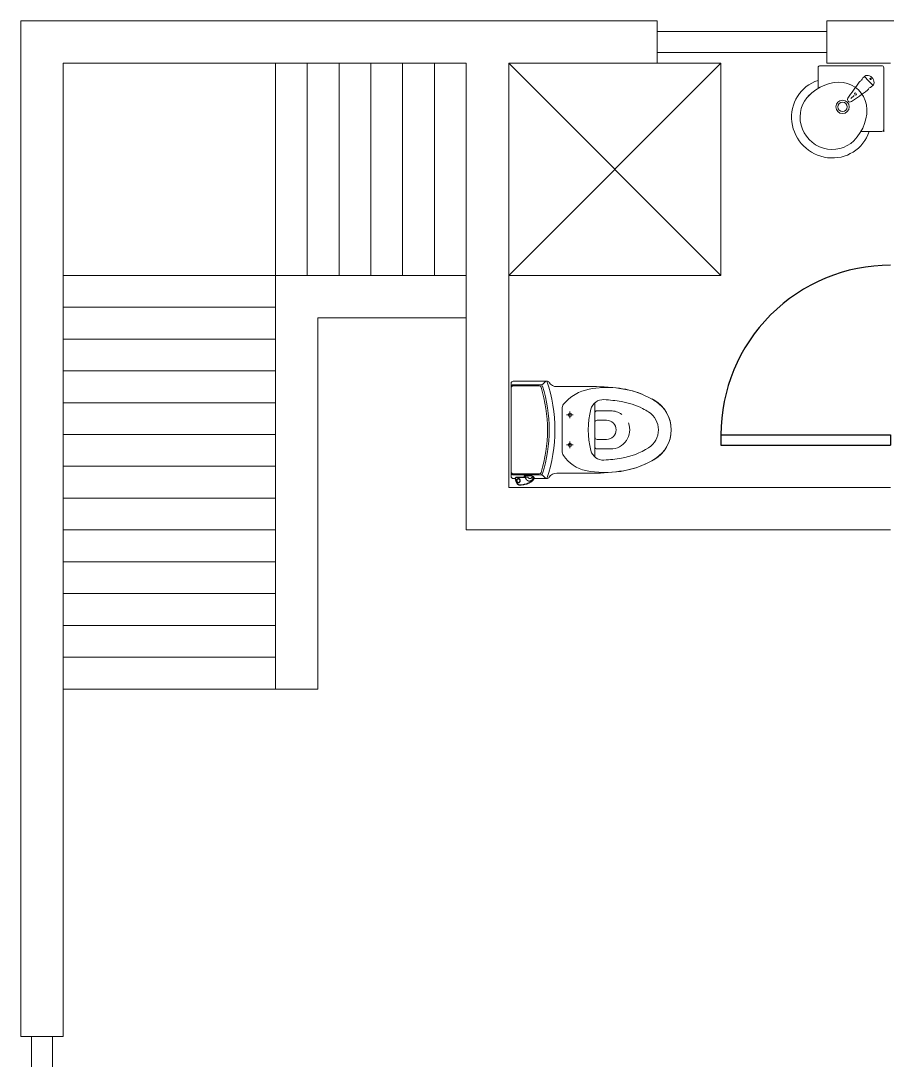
# Model space of a CAD drawing. Header units: inches. Extents: x -179 to 300, y 123 to 718.
# Drawn here: x 241.96 to 251.74, y 290.03 to 301.77 of the extents above; entities that cross this region are included whole.
import ezdxf

# ---------------------------------------------------------------- set-up
doc = ezdxf.new("R2010")
doc.units = ezdxf.units.IN
doc.header["$MEASUREMENT"] = 0

# ---------------------------------------------------------------- blocks, each defined once
blk = doc.blocks.new('DESK4')
at = {"color": 0}
for p, q in [((0, 1), (-0.06, 1)), ((0, 0), (-0.06, 0))]:
    blk.add_line(p, q, dxfattribs=at)
blk.add_lwpolyline([(-0.06, 1), (-0.06, 0)], dxfattribs=at)
blk.add_lwpolyline([(1, 0, 0.414214), (0, 1), (0, 0)], format="xyb", dxfattribs=at)

msp = doc.modelspace()

# ---------------------------------------------------------------- linework, layer by layer
at = {"lineweight": 0}
for p, q in [((241.95918, 290.29778), (241.95918, 301.7668)), ((241.95918, 301.7668), (249.14526, 301.7668)), ((249.14526, 301.28773), (249.14526, 301.7668)), ((251.06155, 301.7668), (258.24763, 301.7668)), ((251.06155, 301.28773), (251.06155, 301.7668)), ((249.14526, 301.64703), (251.06155, 301.64703)), ((249.14526, 301.4075), (251.06155, 301.4075)), ((242.43826, 301.28773), (242.43826, 298.89237)), ((246.98944, 301.28773), (242.43826, 301.28773)), ((244.83362, 301.28773), (244.83362, 294.22142)), ((245.19292, 301.28773), (245.19292, 298.89237)), ((245.55222, 301.28773), (245.55222, 298.89237)), ((245.91153, 301.28773), (245.91153, 298.89237)), ((246.27083, 301.28773), (246.27083, 298.89237)), ((246.63014, 301.28773), (246.63014, 298.89237)), ((246.98944, 296.01794), (246.98944, 301.28773)), ((247.46851, 301.28773), (249.86387, 301.28773)), ((247.46851, 301.28773), (247.46851, 296.49701)), ((247.46851, 301.28773), (247.46851, 296.49701)), ((247.46851, 298.89237), (249.86387, 301.28773)), ((249.86387, 298.89237), (247.46851, 301.28773)), ((249.86387, 298.89237), (249.86387, 301.28773)), ((251.67962, 301.25997), (250.98497, 301.25997)), ((251.06155, 301.28773), (251.78016, 301.28773)), ((250.96101, 301.00407), (250.96101, 301.23602)), ((251.532, 301.08839), (251.48356, 301.13683)), ((251.70355, 300.51377), (251.70355, 301.23794)), ((251.70358, 300.54136), (251.70358, 301.23602)), ((251.532, 301.08839), (251.58043, 301.03996)), ((251.33248, 300.88887), (251.36711, 300.92351)), ((251.67962, 300.51741), (251.44519, 300.51741)), ((242.43826, 298.89237), (242.43826, 293.14351)), ((246.98944, 298.89237), (242.43826, 298.89237)), ((247.46851, 298.89237), (249.86387, 298.89237)), ((244.83362, 298.53307), (242.43826, 298.53307)), ((246.98944, 298.4133), (245.31269, 298.4133)), ((245.31269, 298.4133), (245.31269, 294.22142)), ((244.83362, 298.17376), (242.43826, 298.17376)), ((244.83362, 297.81446), (242.43826, 297.81446)), ((247.4947, 296.62271), (247.4947, 297.67357)), ((247.89723, 297.69753), (247.51865, 297.69753)), ((247.82549, 297.65741), (247.51865, 297.65741)), ((247.51865, 297.6459), (247.81187, 297.6459)), ((248.01096, 297.63745), (248.41683, 297.63745)), ((244.83362, 297.45515), (242.43826, 297.45515)), ((248.07138, 297.385), (248.07138, 296.91129)), ((248.44213, 297.45625), (248.44213, 296.84004)), ((248.12187, 297.31821), (248.19742, 297.31821)), ((248.15964, 297.35599), (248.15964, 297.28044)), ((248.46609, 297.36373), (248.61862, 297.36373)), ((248.46609, 297.25594), (248.57388, 297.25594)), ((244.83362, 297.09585), (242.43826, 297.09585)), ((248.46609, 297.04035), (248.57388, 297.04035)), ((248.12187, 296.97807), (248.19742, 296.97807)), ((248.15964, 297.01585), (248.15964, 296.9403)), ((248.46609, 296.93256), (248.61862, 296.93256)), ((244.83362, 296.73655), (242.43826, 296.73655)), ((247.51865, 296.65038), (247.81187, 296.65038)), ((247.82549, 296.63888), (247.51865, 296.63888)), ((247.54631, 296.59876), (247.51865, 296.59876)), ((247.54206, 296.6037), (247.54203, 296.60308)), ((247.54203, 296.60308), (247.54204, 296.60247)), ((247.54204, 296.60247), (247.5421, 296.60186)), ((247.54212, 296.6043), (247.54206, 296.6037)), ((247.5421, 296.60186), (247.54212, 296.60166)), ((247.54222, 296.60491), (247.54212, 296.6043)), ((247.54216, 296.60391), (247.54212, 296.60275)), ((247.54212, 296.60275), (247.54221, 296.60161)), ((247.54212, 296.60166), (247.54242, 296.5996)), ((247.54234, 296.60504), (247.54216, 296.60391)), ((247.54221, 296.60161), (247.54301, 296.59641)), ((247.54236, 296.60551), (247.54222, 296.60491)), ((247.54263, 296.60608), (247.54234, 296.60504)), ((247.54254, 296.6061), (247.54236, 296.60551)), ((247.54242, 296.5996), (247.54282, 296.59711)), ((247.54276, 296.60668), (247.54254, 296.6061)), ((247.54303, 296.60708), (247.54263, 296.60608)), ((247.54301, 296.60724), (247.54276, 296.60668)), ((247.54282, 296.59711), (247.54325, 296.59463)), ((247.5433, 296.60779), (247.54301, 296.60724)), ((247.54301, 296.59641), (247.54398, 296.59125)), ((247.54353, 296.60803), (247.54303, 296.60708)), ((247.54325, 296.59463), (247.54372, 296.59217)), ((247.54361, 296.60831), (247.5433, 296.60779)), ((247.54414, 296.60892), (247.54353, 296.60803)), ((247.54396, 296.60881), (247.54361, 296.60831)), ((247.54372, 296.59217), (247.54422, 296.58973)), ((247.54434, 296.60929), (247.54396, 296.60881)), ((247.54398, 296.59125), (247.54511, 296.58612)), ((247.54483, 296.60973), (247.54414, 296.60892)), ((247.54422, 296.58973), (247.54477, 296.5873)), ((247.54474, 296.60974), (247.54434, 296.60929)), ((247.54518, 296.61016), (247.54474, 296.60974)), ((247.54477, 296.5873), (247.54535, 296.58486)), ((247.54561, 296.61046), (247.54483, 296.60973)), ((247.54511, 296.58612), (247.54641, 296.58104)), ((247.54565, 296.61056), (247.54518, 296.61016)), ((247.54535, 296.58486), (247.54596, 296.58243)), ((247.54647, 296.6111), (247.54561, 296.61046)), ((247.54614, 296.61093), (247.54565, 296.61056)), ((247.54583, 296.6033), (247.5458, 296.60245)), ((247.5458, 296.60245), (247.54587, 296.6016)), ((247.54596, 296.60414), (247.54583, 296.6033)), ((247.54587, 296.6016), (247.54666, 296.59651)), ((247.54617, 296.60492), (247.54596, 296.60414)), ((247.54596, 296.58243), (247.54662, 296.58001)), ((247.54641, 296.61112), (247.54614, 296.61093)), ((247.54647, 296.60567), (247.54617, 296.60492)), ((247.54641, 296.58104), (247.54786, 296.576)), ((247.54738, 296.61164), (247.54647, 296.6111)), ((247.54685, 296.60639), (247.54647, 296.60567)), ((247.54662, 296.58001), (247.54731, 296.57761)), ((247.54666, 296.59651), (247.54762, 296.59144)), ((247.54731, 296.60706), (247.54685, 296.60639)), ((247.54784, 296.60767), (247.54731, 296.60706)), ((247.54731, 296.57761), (247.54804, 296.57522)), ((247.54835, 296.61207), (247.54738, 296.61164)), ((247.54762, 296.59144), (247.54873, 296.58642)), ((247.54843, 296.60823), (247.54784, 296.60767)), ((247.54786, 296.576), (247.54948, 296.57102)), ((247.54804, 296.57522), (247.5488, 296.57283)), ((247.54935, 296.61238), (247.54835, 296.61207)), ((247.54907, 296.60871), (247.54843, 296.60823)), ((247.54873, 296.58642), (247.55001, 296.58144)), ((247.5488, 296.57283), (247.5496, 296.57046)), ((247.54977, 296.60911), (247.54907, 296.60871)), ((247.55039, 296.61258), (247.54935, 296.61238)), ((247.54948, 296.57102), (247.55124, 296.5661)), ((247.5496, 296.57046), (247.55044, 296.5681)), ((247.55051, 296.60944), (247.54977, 296.60911)), ((247.55001, 296.58144), (247.55144, 296.5765)), ((247.55139, 296.61266), (247.55039, 296.61258)), ((247.55044, 296.5681), (247.55131, 296.56575)), ((247.55127, 296.60967), (247.55051, 296.60944)), ((247.55124, 296.5661), (247.55317, 296.56124)), ((247.55205, 296.60982), (247.55127, 296.60967)), ((247.55131, 296.56575), (247.55222, 296.56342)), ((247.55854, 296.61278), (247.55143, 296.61266)), ((247.55144, 296.5765), (247.55303, 296.57162)), ((247.55285, 296.60988), (247.55205, 296.60982)), ((247.55222, 296.56342), (247.55316, 296.56111)), ((247.55749, 296.60996), (247.55285, 296.60988)), ((247.55303, 296.57162), (247.55477, 296.56679)), ((247.55316, 296.56111), (247.55414, 296.55881)), ((247.55317, 296.56124), (247.55494, 296.55713)), ((247.55414, 296.55881), (247.55515, 296.55653)), ((247.55477, 296.56679), (247.55666, 296.56203)), ((247.55494, 296.55713), (247.55682, 296.55308)), ((247.55666, 296.56203), (247.5584, 296.55801)), ((247.55688, 296.57337), (247.55692, 296.57558)), ((247.55703, 296.57118), (247.55688, 296.57337)), ((247.55692, 296.57558), (247.55712, 296.57777)), ((247.55735, 296.56901), (247.55703, 296.57118)), ((247.55712, 296.57777), (247.55751, 296.57995)), ((247.55785, 296.56687), (247.55735, 296.56901)), ((247.56211, 296.61004), (247.55749, 296.60996)), ((247.55751, 296.57995), (247.55807, 296.58209)), ((247.55852, 296.56477), (247.55785, 296.56687)), ((247.55807, 296.58209), (247.55881, 296.58419)), ((247.5584, 296.55801), (247.56024, 296.55403)), ((247.55937, 296.56274), (247.55852, 296.56477)), ((247.56561, 296.61291), (247.55854, 296.61278)), ((247.55881, 296.58419), (247.55972, 296.58622)), ((247.56018, 296.56118), (247.55937, 296.56274)), ((247.55972, 296.58622), (247.56081, 296.58817)), ((247.5611, 296.55967), (247.56018, 296.56118)), ((247.56081, 296.58817), (247.56181, 296.58966)), ((247.56213, 296.55824), (247.5611, 296.55967)), ((247.56145, 296.57543), (247.56142, 296.5736)), ((247.56142, 296.5736), (247.56153, 296.57177)), ((247.56161, 296.57727), (247.56145, 296.57543)), ((247.56153, 296.57177), (247.56178, 296.56995)), ((247.56191, 296.57908), (247.56161, 296.57727)), ((247.56178, 296.56995), (247.56217, 296.56817)), ((247.56181, 296.58966), (247.56292, 296.59109)), ((247.56235, 296.58087), (247.56191, 296.57908)), ((247.56959, 296.61018), (247.56211, 296.61004)), ((247.56328, 296.55688), (247.56213, 296.55824)), ((247.56217, 296.56817), (247.5627, 296.56642)), ((247.56293, 296.58261), (247.56235, 296.58087)), ((247.5627, 296.56642), (247.56336, 296.56474)), ((247.56292, 296.59109), (247.56413, 296.59242)), ((247.56365, 296.58431), (247.56293, 296.58261)), ((247.56452, 296.55562), (247.56328, 296.55688)), ((247.56336, 296.56474), (247.564, 296.56342)), ((247.5645, 296.58593), (247.56365, 296.58431)), ((247.564, 296.56342), (247.56472, 296.56217)), ((247.56413, 296.59242), (247.56544, 296.59366)), ((247.56549, 296.58749), (247.5645, 296.58593)), ((247.56472, 296.56217), (247.56552, 296.56097)), ((247.56544, 296.59366), (247.56686, 296.5948)), ((247.5666, 296.58892), (247.56549, 296.58749)), ((247.56552, 296.56097), (247.56642, 296.55984)), ((247.57266, 296.61305), (247.56561, 296.61291)), ((247.56642, 296.55984), (247.56738, 296.5588)), ((247.56786, 296.59026), (247.5666, 296.58892)), ((247.56686, 296.5948), (247.56811, 296.59565)), ((247.56738, 296.5588), (247.56827, 296.55798)), ((247.56922, 296.59145), (247.56786, 296.59026)), ((247.56811, 296.59565), (247.56941, 296.59641)), ((247.56827, 296.55798), (247.56919, 296.55723)), ((247.56919, 296.55723), (247.57016, 296.55657)), ((247.57021, 296.59216), (247.56922, 296.59145)), ((247.56941, 296.59641), (247.57077, 296.59708)), ((247.57703, 296.61033), (247.56959, 296.61018)), ((247.57123, 296.5928), (247.57021, 296.59216)), ((247.57077, 296.59708), (247.57218, 296.59764)), ((247.57228, 296.59335), (247.57123, 296.5928)), ((247.57218, 296.59764), (247.57363, 296.59809)), ((247.57339, 296.59382), (247.57228, 296.59335)), ((247.57967, 296.6132), (247.57266, 296.61305)), ((247.57452, 296.59419), (247.57339, 296.59382)), ((247.57363, 296.59809), (247.5751, 296.59843)), ((247.57566, 296.59447), (247.57452, 296.59419)), ((247.5751, 296.59843), (247.5766, 296.59865)), ((247.57684, 296.59465), (247.57566, 296.59447)), ((247.5766, 296.59865), (247.5781, 296.59874)), ((247.57801, 296.59473), (247.57684, 296.59465)), ((247.58443, 296.61049), (247.57703, 296.61033)), ((247.57918, 296.5947), (247.57801, 296.59473)), ((247.5781, 296.59874), (247.5796, 296.59871)), ((247.58034, 296.59457), (247.57918, 296.5947)), ((247.5796, 296.59871), (247.58109, 296.59856)), ((247.58653, 296.61335), (247.57967, 296.6132)), ((247.58148, 296.59435), (247.58034, 296.59457)), ((247.58109, 296.59856), (247.58256, 296.59829)), ((247.58261, 296.59402), (247.58148, 296.59435)), ((247.58256, 296.59829), (247.58399, 296.5979)), ((247.58369, 296.5936), (247.58261, 296.59402)), ((247.58474, 296.5931), (247.58369, 296.5936)), ((247.58399, 296.5979), (247.58539, 296.5974)), ((247.5918, 296.61065), (247.58443, 296.61049)), ((247.5847, 296.55627), (247.58571, 296.55691)), ((247.58576, 296.5925), (247.58474, 296.5931)), ((247.58539, 296.5974), (247.58673, 296.59679)), ((247.58571, 296.55691), (247.58668, 296.55763)), ((247.58671, 296.59184), (247.58576, 296.5925)), ((247.59335, 296.61351), (247.58653, 296.61335)), ((247.58668, 296.55763), (247.58801, 296.55882)), ((247.58762, 296.5911), (247.58671, 296.59184)), ((247.58673, 296.59679), (247.58802, 296.59608)), ((247.58848, 296.59028), (247.58762, 296.5911)), ((247.58801, 296.55882), (247.58924, 296.56016)), ((247.58802, 296.59608), (247.58925, 296.59528)), ((247.58942, 296.58925), (247.58848, 296.59028)), ((247.58924, 296.56016), (247.59033, 296.56161)), ((247.58925, 296.59528), (247.59041, 296.59439)), ((247.5903, 296.58812), (247.58942, 296.58925)), ((247.59108, 296.58692), (247.5903, 296.58812)), ((247.59033, 296.56161), (247.5913, 296.56317)), ((247.59041, 296.59439), (247.59151, 296.59342)), ((247.59178, 296.58568), (247.59108, 296.58692)), ((247.5913, 296.56317), (247.59212, 296.56479)), ((247.59151, 296.59342), (247.59273, 296.59217)), ((247.5924, 296.58436), (247.59178, 296.58568)), ((247.59912, 296.61083), (247.5918, 296.61065)), ((247.59307, 296.55797), (247.59189, 296.55662)), ((247.59212, 296.56479), (247.59282, 296.5665)), ((247.59304, 296.58269), (247.5924, 296.58436)), ((247.59273, 296.59217), (247.59384, 296.59082)), ((247.59282, 296.5665), (247.59338, 296.56824)), ((247.59355, 296.58094), (247.59304, 296.58269)), ((247.59415, 296.55939), (247.59307, 296.55797)), ((247.60013, 296.61368), (247.59335, 296.61351)), ((247.59338, 296.56824), (247.5938, 296.57004)), ((247.59393, 296.57916), (247.59355, 296.58094)), ((247.5938, 296.57004), (247.59409, 296.57185)), ((247.59384, 296.59082), (247.59485, 296.58939)), ((247.59417, 296.57735), (247.59393, 296.57916)), ((247.59409, 296.57185), (247.59425, 296.57368)), ((247.59512, 296.56089), (247.59415, 296.55939)), ((247.59428, 296.57552), (247.59417, 296.57735)), ((247.59425, 296.57368), (247.59428, 296.57552)), ((247.59485, 296.58939), (247.59574, 296.58789)), ((247.59618, 296.56285), (247.59512, 296.56089)), ((247.59574, 296.58789), (247.59653, 296.58633)), ((247.59707, 296.56489), (247.59618, 296.56285)), ((247.59653, 296.58633), (247.59735, 296.5843)), ((247.59778, 296.56699), (247.59707, 296.56489)), ((247.59735, 296.5843), (247.598, 296.58222)), ((247.59833, 296.56914), (247.59778, 296.56699)), ((247.598, 296.58222), (247.59849, 296.58008)), ((247.5987, 296.57132), (247.59833, 296.56914)), ((247.59849, 296.58008), (247.5988, 296.57791)), ((247.5989, 296.57351), (247.5987, 296.57132)), ((247.5988, 296.57791), (247.59893, 296.57572)), ((247.59893, 296.57572), (247.5989, 296.57351)), ((247.60633, 296.61101), (247.59912, 296.61083)), ((247.60688, 296.61385), (247.60013, 296.61368)), ((247.6135, 296.6112), (247.60633, 296.61101)), ((247.61358, 296.61404), (247.60688, 296.61385)), ((247.62062, 296.6114), (247.6135, 296.6112)), ((247.62023, 296.61423), (247.61358, 296.61404)), ((247.62684, 296.61443), (247.62023, 296.61423)), ((247.62769, 296.61161), (247.62062, 296.6114)), ((247.63332, 296.61463), (247.62684, 296.61443)), ((247.6347, 296.61183), (247.62769, 296.61161)), ((247.63335, 296.61464), (247.63332, 296.61464)), ((247.6334, 296.61463), (247.63332, 296.61463)), ((247.63526, 296.6147), (247.6334, 296.61463)), ((247.6405, 296.61201), (247.6347, 296.61183)), ((247.63706, 296.61477), (247.63526, 296.6147)), ((247.63886, 296.61486), (247.63706, 296.61477)), ((247.64058, 296.61495), (247.63886, 296.61486)), ((247.64625, 296.61221), (247.6405, 296.61201)), ((247.64221, 296.61505), (247.64058, 296.61495)), ((247.64374, 296.61516), (247.64221, 296.61505)), ((247.64515, 296.61528), (247.64374, 296.61516)), ((247.73322, 296.62883), (247.64463, 296.62883)), ((247.64642, 296.6154), (247.64515, 296.61528)), ((247.65196, 296.61241), (247.64625, 296.61221)), ((247.64758, 296.61552), (247.64642, 296.6154)), ((247.64862, 296.61565), (247.64758, 296.61552)), ((247.64954, 296.61579), (247.64862, 296.61565)), ((247.65032, 296.61592), (247.64954, 296.61579)), ((247.64977, 296.61587), (247.65001, 296.61605)), ((247.65003, 296.61592), (247.64989, 296.61589)), ((247.65001, 296.61605), (247.65052, 296.61634)), ((247.65026, 296.61597), (247.65003, 296.61592)), ((247.65044, 296.61602), (247.65026, 296.61597)), ((247.65096, 296.61607), (247.65032, 296.61592)), ((247.65059, 296.61606), (247.65044, 296.61602)), ((247.65052, 296.61634), (247.65088, 296.61649)), ((247.65069, 296.61609), (247.65059, 296.61606)), ((247.65075, 296.61611), (247.65069, 296.61609)), ((247.65078, 296.61612), (247.65075, 296.61611)), ((247.65078, 296.61612), (247.65078, 296.61612)), ((247.65088, 296.61649), (247.65127, 296.6166)), ((247.65147, 296.61621), (247.65096, 296.61607)), ((247.65127, 296.6166), (247.65169, 296.61666)), ((247.65184, 296.61636), (247.65147, 296.61621)), ((247.65169, 296.61666), (247.65215, 296.61666)), ((247.65207, 296.61651), (247.65184, 296.61636)), ((247.65621, 296.61256), (247.65196, 296.61241)), ((247.65215, 296.61666), (247.65207, 296.61651)), ((247.65509, 296.6151), (247.65717, 296.61517)), ((247.65758, 296.61259), (247.65621, 296.61256)), ((247.65656, 296.61093), (247.65621, 296.61256)), ((247.65695, 296.60932), (247.65656, 296.61093)), ((247.65758, 296.60701), (247.65695, 296.60932)), ((247.65717, 296.61517), (247.6593, 296.61524)), ((247.65897, 296.61262), (247.65758, 296.61259)), ((247.6583, 296.60474), (247.65758, 296.60701)), ((247.65911, 296.6025), (247.6583, 296.60474)), ((247.66038, 296.61264), (247.65897, 296.61262)), ((247.65999, 296.60031), (247.65911, 296.6025)), ((247.6593, 296.61524), (247.66147, 296.6153)), ((247.66093, 296.59823), (247.65999, 296.60031)), ((247.66181, 296.61265), (247.66038, 296.61264)), ((247.66194, 296.59619), (247.66093, 296.59823)), ((247.66147, 296.6153), (247.66368, 296.61535)), ((247.66415, 296.61267), (247.66181, 296.61265)), ((247.66303, 296.59421), (247.66194, 296.59619)), ((247.66418, 296.59228), (247.66303, 296.59421)), ((247.66368, 296.61535), (247.66598, 296.6154)), ((247.66653, 296.61267), (247.66415, 296.61267)), ((247.66541, 296.5904), (247.66418, 296.59228)), ((247.6667, 296.58858), (247.66541, 296.5904)), ((247.66598, 296.6154), (247.66832, 296.61544)), ((247.66894, 296.61267), (247.66653, 296.61267)), ((247.66806, 296.58683), (247.6667, 296.58858)), ((247.66948, 296.58515), (247.66806, 296.58683)), ((247.66832, 296.61544), (247.67068, 296.61547)), ((247.67137, 296.61265), (247.66894, 296.61267)), ((247.6714, 296.58308), (247.66948, 296.58515)), ((247.67068, 296.61547), (247.67306, 296.61549)), ((247.67375, 296.61261), (247.67137, 296.61265)), ((247.67342, 296.58113), (247.6714, 296.58308)), ((247.67306, 296.61549), (247.67407, 296.61542)), ((247.67552, 296.57932), (247.67342, 296.58113)), ((247.67614, 296.61257), (247.67375, 296.61261)), ((247.67407, 296.61542), (247.67508, 296.61527)), ((247.67508, 296.61527), (247.67613, 296.61506)), ((247.67717, 296.57804), (247.67552, 296.57932)), ((247.67613, 296.61506), (247.67717, 296.61481)), ((247.67854, 296.61251), (247.67614, 296.61257)), ((247.67717, 296.61481), (247.67858, 296.61443)), ((247.67887, 296.57684), (247.67717, 296.57804)), ((247.68094, 296.61244), (247.67854, 296.61251)), ((247.67858, 296.61443), (247.67999, 296.614)), ((247.6806, 296.57573), (247.67887, 296.57684)), ((247.67999, 296.614), (247.68141, 296.61357)), ((247.68237, 296.5747), (247.6806, 296.57573)), ((247.68334, 296.61235), (247.68094, 296.61244)), ((247.68141, 296.61357), (247.68356, 296.6129)), ((247.68471, 296.57351), (247.68237, 296.5747)), ((247.68573, 296.61225), (247.68334, 296.61235)), ((247.68356, 296.6129), (247.68572, 296.61226)), ((247.6871, 296.57247), (247.68471, 296.57351)), ((247.68572, 296.61226), (247.68573, 296.61225)), ((247.68573, 296.61225), (247.6865, 296.61086)), ((247.6865, 296.61086), (247.68735, 296.60952)), ((247.68952, 296.57159), (247.6871, 296.57247)), ((247.68735, 296.60952), (247.68826, 296.60825)), ((247.68826, 296.60825), (247.68923, 296.60704)), ((247.68923, 296.60704), (247.69048, 296.60566)), ((247.69142, 296.57102), (247.68952, 296.57159)), ((247.69048, 296.60566), (247.69181, 296.60439)), ((247.69334, 296.57055), (247.69142, 296.57102)), ((247.69181, 296.60439), (247.69321, 296.60322)), ((247.69321, 296.60322), (247.69467, 296.60217)), ((247.69527, 296.57018), (247.69334, 296.57055)), ((247.69467, 296.60217), (247.69617, 296.60122)), ((247.6972, 296.5699), (247.69527, 296.57018)), ((247.69617, 296.60122), (247.69776, 296.60038)), ((247.69972, 296.5697), (247.6972, 296.5699)), ((247.69776, 296.60038), (247.69939, 296.59966)), ((247.69939, 296.59966), (247.70105, 296.59906)), ((247.70223, 296.56967), (247.69972, 296.5697)), ((247.70105, 296.59906), (247.70273, 296.59859)), ((247.70473, 296.56981), (247.70223, 296.56967)), ((247.70273, 296.59859), (247.70442, 296.59825)), ((247.70442, 296.59825), (247.70623, 296.59802)), ((247.70668, 296.57004), (247.70473, 296.56981)), ((247.70623, 296.59802), (247.70805, 296.59795)), ((247.70863, 296.57038), (247.70668, 296.57004)), ((247.70805, 296.59795), (247.70986, 296.59801)), ((247.71056, 296.57082), (247.70863, 296.57038)), ((247.70986, 296.59801), (247.71166, 296.59822)), ((247.71002, 296.55642), (247.71487, 296.55917)), ((247.71246, 296.57136), (247.71056, 296.57082)), ((247.71166, 296.59822), (247.71342, 296.59858)), ((247.71428, 296.57198), (247.71246, 296.57136)), ((247.7172, 296.55876), (247.71281, 296.55617)), ((247.71342, 296.59858), (247.7152, 296.59909)), ((247.71608, 296.5727), (247.71428, 296.57198)), ((247.71487, 296.55917), (247.71963, 296.56203)), ((247.7152, 296.59909), (247.71695, 296.59975)), ((247.71785, 296.57351), (247.71608, 296.5727)), ((247.71695, 296.59975), (247.71865, 296.60056)), ((247.72152, 296.56145), (247.7172, 296.55876)), ((247.71959, 296.57442), (247.71785, 296.57351)), ((247.71865, 296.60056), (247.72029, 296.60152)), ((247.72138, 296.57547), (247.71959, 296.57442)), ((247.71963, 296.56203), (247.7243, 296.56501)), ((247.72029, 296.60152), (247.72187, 296.60261)), ((247.72313, 296.57662), (247.72138, 296.57547)), ((247.72576, 296.56423), (247.72152, 296.56145)), ((247.72187, 296.60261), (247.72334, 296.60381)), ((247.72483, 296.57786), (247.72313, 296.57662)), ((247.72334, 296.60381), (247.72475, 296.60515)), ((247.7243, 296.56501), (247.72888, 296.5681)), ((247.72475, 296.60515), (247.72607, 296.6066)), ((247.72649, 296.57919), (247.72483, 296.57786)), ((247.72993, 296.56711), (247.72576, 296.56423)), ((247.72607, 296.6066), (247.72731, 296.60818)), ((247.72805, 296.58057), (247.72649, 296.57919)), ((247.72731, 296.60818), (247.72845, 296.60986)), ((247.72956, 296.58204), (247.72805, 296.58057)), ((247.72845, 296.60986), (247.72932, 296.61133)), ((247.72888, 296.5681), (247.73355, 296.57144)), ((247.72932, 296.61133), (247.73012, 296.61288)), ((247.73102, 296.58358), (247.72956, 296.58204)), ((247.73402, 296.57009), (247.72993, 296.56711)), ((247.73012, 296.61288), (247.73084, 296.61448)), ((247.73146, 296.6147), (247.73084, 296.61448)), ((247.73084, 296.61448), (247.73085, 296.61448)), ((247.73085, 296.61448), (247.73154, 296.61526)), ((247.73242, 296.5852), (247.73102, 296.58358)), ((247.73213, 296.61492), (247.73146, 296.6147)), ((247.73154, 296.61526), (247.73213, 296.61605)), ((247.73213, 296.61605), (247.73246, 296.61658)), ((247.73287, 296.61513), (247.73213, 296.61492)), ((247.73382, 296.58695), (247.73242, 296.5852)), ((247.73246, 296.61658), (247.73274, 296.61709)), ((247.73274, 296.61709), (247.73296, 296.61756)), ((247.73367, 296.61533), (247.73287, 296.61513)), ((247.73296, 296.61756), (247.73308, 296.61787)), ((247.73308, 296.61787), (247.73316, 296.61813)), ((247.73316, 296.61813), (247.73317, 296.61818)), ((247.7332, 296.61846), (247.7343, 296.61861)), ((247.73355, 296.57144), (247.73812, 296.57492)), ((247.73492, 296.62008), (247.73357, 296.62008)), ((247.73489, 296.61559), (247.73367, 296.61533)), ((247.73516, 296.58878), (247.73382, 296.58695)), ((247.73802, 296.57317), (247.73402, 296.57009)), ((247.7343, 296.61861), (247.7355, 296.61875)), ((247.73625, 296.61584), (247.73489, 296.61559)), ((247.73673, 296.62008), (247.73492, 296.62008)), ((247.73643, 296.59067), (247.73516, 296.58878)), ((247.7355, 296.61875), (247.73677, 296.61888)), ((247.73774, 296.61608), (247.73625, 296.61584)), ((247.73764, 296.59264), (247.73643, 296.59067)), ((247.73849, 296.62009), (247.73673, 296.62008)), ((247.73677, 296.61888), (247.73813, 296.61902)), ((247.73875, 296.59461), (247.73764, 296.59264)), ((247.73932, 296.6163), (247.73774, 296.61608)), ((247.73855, 296.57359), (247.73802, 296.57317)), ((247.73812, 296.57492), (247.73948, 296.57606)), ((247.73813, 296.61902), (247.73963, 296.61915)), ((247.74024, 296.62011), (247.73849, 296.62009)), ((247.73857, 296.57361), (247.73921, 296.57415)), ((247.7398, 296.59663), (247.73875, 296.59461)), ((247.73921, 296.57415), (247.73999, 296.57486)), ((247.74103, 296.61651), (247.73932, 296.6163)), ((247.73948, 296.57606), (247.74078, 296.5773)), ((247.73963, 296.61915), (247.74121, 296.61928)), ((247.74078, 296.59871), (247.7398, 296.59663)), ((247.73999, 296.57486), (247.74075, 296.5756)), ((247.74194, 296.62013), (247.74024, 296.62011)), ((247.74075, 296.5756), (247.7415, 296.57637)), ((247.7417, 296.60084), (247.74078, 296.59871)), ((247.74078, 296.5773), (247.74203, 296.57864)), ((247.74287, 296.6167), (247.74103, 296.61651)), ((247.74121, 296.61928), (247.74287, 296.6194)), ((247.7415, 296.57637), (247.74222, 296.57718)), ((247.74269, 296.60341), (247.7417, 296.60084)), ((247.74197, 296.62013), (247.74194, 296.62013)), ((247.74225, 296.6201), (247.74197, 296.62013)), ((247.74254, 296.62013), (247.74197, 296.62013)), ((247.74203, 296.57864), (247.74326, 296.58012)), ((247.74222, 296.57718), (247.74294, 296.57802)), ((247.74253, 296.62008), (247.74225, 296.6201)), ((247.74476, 296.61988), (247.74253, 296.62008)), ((247.74268, 296.62012), (247.74254, 296.62013)), ((247.74281, 296.62011), (247.74268, 296.62012)), ((247.74359, 296.60604), (247.74269, 296.60341)), ((247.74308, 296.62009), (247.74281, 296.62011)), ((247.74287, 296.6194), (247.74461, 296.61952)), ((247.74451, 296.61686), (247.74287, 296.6167)), ((247.74294, 296.57802), (247.74364, 296.5789)), ((247.74723, 296.61971), (247.74308, 296.62009)), ((247.74326, 296.58012), (247.74442, 296.58168)), ((247.7444, 296.60873), (247.74359, 296.60604)), ((247.74364, 296.5789), (247.74433, 296.57981)), ((247.74433, 296.57981), (247.74499, 296.58075)), ((247.74511, 296.61146), (247.7444, 296.60873)), ((247.74442, 296.58168), (247.74551, 296.58332)), ((247.74623, 296.61701), (247.74451, 296.61686)), ((247.74461, 296.61952), (247.74698, 296.61967)), ((247.74698, 296.61967), (247.74476, 296.61988)), ((247.74499, 296.58075), (247.74564, 296.58173)), ((247.74572, 296.61422), (247.74511, 296.61146)), ((247.74551, 296.58332), (247.7465, 296.58499)), ((247.74564, 296.58173), (247.74626, 296.58273)), ((247.74623, 296.61701), (247.74572, 296.61422)), ((247.74861, 296.61716), (247.74623, 296.61701)), ((247.74626, 296.58273), (247.74688, 296.58377)), ((247.7465, 296.58499), (247.74743, 296.58671)), ((247.74688, 296.58377), (247.74747, 296.58484)), ((247.74698, 296.61967), (247.74779, 296.61966)), ((247.74743, 296.58671), (247.7483, 296.5885)), ((247.74747, 296.58484), (247.74803, 296.58593)), ((247.74779, 296.61966), (247.74781, 296.61966)), ((247.74792, 296.61965), (247.74781, 296.61966)), ((247.74841, 296.61957), (247.74792, 296.61965)), ((247.74803, 296.58593), (247.74858, 296.58706)), ((247.7483, 296.5885), (247.74911, 296.59037)), ((247.74889, 296.61946), (247.74841, 296.61957)), ((247.74858, 296.58706), (247.74911, 296.58822)), ((247.74936, 296.61714), (247.74861, 296.61716)), ((247.74937, 296.61931), (247.74889, 296.61946)), ((247.74911, 296.59037), (247.74986, 296.5923)), ((247.74911, 296.58822), (247.74962, 296.5894)), ((247.74994, 296.61702), (247.74936, 296.61714)), ((247.74984, 296.61912), (247.74937, 296.61931)), ((247.74962, 296.5894), (247.7501, 296.59061)), ((247.7503, 296.61889), (247.74984, 296.61912)), ((247.74986, 296.5923), (247.75054, 296.59427)), ((247.75051, 296.61681), (247.74994, 296.61702)), ((247.7501, 296.59061), (247.75056, 296.59184)), ((247.75075, 296.61861), (247.7503, 296.61889)), ((247.75105, 296.61651), (247.75051, 296.61681)), ((247.75054, 296.59427), (247.75113, 296.59618)), ((247.75056, 296.59184), (247.751, 296.5931)), ((247.75119, 296.6183), (247.75075, 296.61861)), ((247.751, 296.5931), (247.75141, 296.59437)), ((247.75156, 296.61614), (247.75105, 296.61651)), ((247.75113, 296.59618), (247.75166, 296.59813)), ((247.7516, 296.61796), (247.75119, 296.6183)), ((247.75141, 296.59437), (247.7518, 296.59567)), ((247.75203, 296.61569), (247.75156, 296.61614)), ((247.752, 296.61758), (247.7516, 296.61796)), ((247.75166, 296.59813), (247.75213, 296.60011)), ((247.7518, 296.59567), (247.75216, 296.59699)), ((247.89723, 296.59876), (247.75181, 296.59876)), ((247.75236, 296.61717), (247.752, 296.61758)), ((247.75245, 296.61517), (247.75203, 296.61569)), ((247.75213, 296.60011), (247.75254, 296.60212)), ((247.75216, 296.59699), (247.7525, 296.59833)), ((247.75271, 296.61674), (247.75236, 296.61717)), ((247.75283, 296.61459), (247.75245, 296.61517)), ((247.7525, 296.59833), (247.75281, 296.59969)), ((247.75254, 296.60212), (247.75373, 296.60861)), ((247.75302, 296.61628), (247.75271, 296.61674)), ((247.75281, 296.59969), (247.7531, 296.60108)), ((247.75315, 296.61395), (247.75283, 296.61459)), ((247.75332, 296.61578), (247.75302, 296.61628)), ((247.7531, 296.60108), (247.75324, 296.60179)), ((247.75342, 296.61326), (247.75315, 296.61395)), ((247.75324, 296.60179), (247.75403, 296.60609)), ((247.75359, 296.61526), (247.75332, 296.61578)), ((247.75363, 296.61253), (247.75342, 296.61326)), ((247.75382, 296.61471), (247.75359, 296.61526)), ((247.75378, 296.61177), (247.75363, 296.61253)), ((247.75373, 296.60861), (247.75384, 296.6094)), ((247.75387, 296.61099), (247.75378, 296.61177)), ((247.75403, 296.61415), (247.75382, 296.61471)), ((247.75384, 296.6094), (247.75389, 296.61019)), ((247.75389, 296.61019), (247.75387, 296.61099)), ((247.75421, 296.61357), (247.75403, 296.61415)), ((247.75403, 296.60609), (247.75443, 296.60831)), ((247.75435, 296.61298), (247.75421, 296.61357)), ((247.75447, 296.61238), (247.75435, 296.61298)), ((247.75443, 296.60831), (247.7545, 296.60871)), ((247.75455, 296.61178), (247.75447, 296.61238)), ((247.7545, 296.60871), (247.75457, 296.60933)), ((247.7546, 296.61118), (247.75455, 296.61178)), ((247.75457, 296.60933), (247.75461, 296.60995)), ((247.75462, 296.61057), (247.7546, 296.61118)), ((247.75461, 296.60995), (247.75462, 296.61057)), ((248.01096, 296.65884), (248.41683, 296.65884)), ((247.46851, 296.49701), (251.78016, 296.49701)), ((247.55515, 296.55653), (247.55619, 296.55427)), ((247.55619, 296.55427), (247.55727, 296.55202)), ((247.55682, 296.55308), (247.55881, 296.54908)), ((247.55727, 296.55202), (247.55839, 296.54979)), ((247.55839, 296.54979), (247.55953, 296.54759)), ((247.55881, 296.54908), (247.5609, 296.54514)), ((247.55953, 296.54759), (247.5607, 296.54541)), ((247.56024, 296.55403), (247.5622, 296.55011)), ((247.5607, 296.54541), (247.56191, 296.54324)), ((247.5609, 296.54514), (247.56305, 296.54135)), ((247.56191, 296.54324), (247.56302, 296.54132)), ((247.5622, 296.55011), (247.56425, 296.54625)), ((247.5631, 296.54127), (247.56414, 296.5396)), ((247.56497, 296.53949), (247.56381, 296.54135)), ((247.56414, 296.5396), (247.56527, 296.538)), ((247.56425, 296.54625), (247.56641, 296.54245)), ((247.56564, 296.55465), (247.56452, 296.55562)), ((247.56625, 296.53771), (247.56497, 296.53949)), ((247.56527, 296.538), (247.56649, 296.53646)), ((247.56683, 296.55375), (247.56564, 296.55465)), ((247.56763, 296.53602), (247.56625, 296.53771)), ((247.56641, 296.54245), (247.56739, 296.54089)), ((247.56649, 296.53646), (247.56782, 296.53496)), ((247.56808, 296.55295), (247.56683, 296.55375)), ((247.56739, 296.54089), (247.56844, 296.53939)), ((247.56906, 296.53447), (247.56763, 296.53602)), ((247.56782, 296.53496), (247.56924, 296.53354)), ((247.56939, 296.55223), (247.56808, 296.55295)), ((247.56844, 296.53939), (247.56958, 296.53796)), ((247.57058, 296.53301), (247.56906, 296.53447)), ((247.56924, 296.53354), (247.57073, 296.53221)), ((247.57075, 296.55162), (247.56939, 296.55223)), ((247.56958, 296.53796), (247.57083, 296.53655)), ((247.57016, 296.55657), (247.57119, 296.55597)), ((247.57218, 296.53166), (247.57058, 296.53301)), ((247.57073, 296.53221), (247.57225, 296.531)), ((247.57216, 296.55111), (247.57075, 296.55162)), ((247.57083, 296.53655), (247.57216, 296.53522)), ((247.57119, 296.55597), (247.57225, 296.55546)), ((247.5736, 296.55072), (247.57216, 296.55111)), ((247.57216, 296.53522), (247.57355, 296.53398)), ((247.57378, 296.53046), (247.57218, 296.53166)), ((247.57225, 296.55546), (247.57335, 296.55504)), ((247.57225, 296.531), (247.57382, 296.52988)), ((247.57335, 296.55504), (247.57448, 296.55471)), ((247.57355, 296.53398), (247.57497, 296.53285)), ((247.57508, 296.55045), (247.5736, 296.55072)), ((247.57544, 296.52936), (247.57378, 296.53046)), ((247.57382, 296.52988), (247.57546, 296.52886)), ((247.57448, 296.55471), (247.57563, 296.55448)), ((247.57497, 296.53285), (247.57645, 296.5318)), ((247.57657, 296.5503), (247.57508, 296.55045)), ((247.57715, 296.52836), (247.57544, 296.52936)), ((247.57546, 296.52886), (247.5772, 296.52791)), ((247.57563, 296.55448), (247.5768, 296.55436)), ((247.57645, 296.5318), (247.57798, 296.53085)), ((247.57808, 296.55027), (247.57657, 296.5503)), ((247.5768, 296.55436), (247.57797, 296.55433)), ((247.57887, 296.52749), (247.57715, 296.52836)), ((247.5772, 296.52791), (247.57898, 296.52707)), ((247.57797, 296.55433), (247.57914, 296.55441)), ((247.57798, 296.53085), (247.57961, 296.52996)), ((247.57958, 296.55036), (247.57808, 296.55027)), ((247.58064, 296.52672), (247.57887, 296.52749)), ((247.57898, 296.52707), (247.58081, 296.52633)), ((247.57914, 296.55441), (247.58031, 296.55459)), ((247.58106, 296.55058), (247.57958, 296.55036)), ((247.57961, 296.52996), (247.58128, 296.52917)), ((247.58031, 296.55459), (247.58144, 296.55487)), ((247.58244, 296.52605), (247.58064, 296.52672)), ((247.58081, 296.52633), (247.58275, 296.52569)), ((247.58253, 296.55092), (247.58106, 296.55058)), ((247.58128, 296.52917), (247.58299, 296.52848)), ((247.58144, 296.55487), (247.58256, 296.55524)), ((247.58432, 296.52548), (247.58244, 296.52605)), ((247.58396, 296.55137), (247.58253, 296.55092)), ((247.58256, 296.55524), (247.58366, 296.55572)), ((247.58275, 296.52569), (247.58473, 296.52516)), ((247.58299, 296.52848), (247.58483, 296.52786)), ((247.58366, 296.55572), (247.5847, 296.55627)), ((247.58535, 296.55194), (247.58396, 296.55137)), ((247.58624, 296.52502), (247.58432, 296.52548)), ((247.58473, 296.52516), (247.58672, 296.52476)), ((247.58483, 296.52786), (247.58671, 296.52737)), ((247.5867, 296.55261), (247.58535, 296.55194)), ((247.58817, 296.52467), (247.58624, 296.52502)), ((247.58799, 296.55338), (247.5867, 296.55261)), ((247.58671, 296.52737), (247.58861, 296.52699)), ((247.58672, 296.52476), (247.58881, 296.52448)), ((247.58921, 296.55423), (247.58799, 296.55338)), ((247.59007, 296.52445), (247.58817, 296.52467)), ((247.58861, 296.52699), (247.59059, 296.52672)), ((247.58881, 296.52448), (247.59039, 296.52435)), ((247.5906, 296.55537), (247.58921, 296.55423)), ((247.59197, 296.52434), (247.59007, 296.52445)), ((247.59039, 296.52435), (247.59091, 296.52433)), ((247.59059, 296.52672), (247.59258, 296.52658)), ((247.59189, 296.55662), (247.5906, 296.55537)), ((247.59091, 296.52433), (247.59148, 296.52431)), ((247.59301, 296.52432), (247.59197, 296.52434)), ((247.59258, 296.52658), (247.59458, 296.52657)), ((247.59388, 296.52434), (247.59301, 296.52432)), ((247.59388, 296.52434), (247.59301, 296.52431)), ((247.59926, 296.52454), (247.59388, 296.52434)), ((247.59458, 296.52657), (247.60069, 296.52681)), ((247.60462, 296.52485), (247.59926, 296.52454)), ((247.60069, 296.52681), (247.60676, 296.52718)), ((247.60995, 296.52525), (247.60462, 296.52485)), ((247.60676, 296.52718), (247.61279, 296.52767)), ((247.61525, 296.52574), (247.60995, 296.52525)), ((247.61279, 296.52767), (247.61878, 296.52828)), ((247.62051, 296.52634), (247.61525, 296.52574)), ((247.61878, 296.52828), (247.62473, 296.52902)), ((247.62678, 296.52718), (247.62051, 296.52634)), ((247.62473, 296.52902), (247.6307, 296.5299)), ((247.633, 296.52816), (247.62678, 296.52718)), ((247.6307, 296.5299), (247.63663, 296.5309)), ((247.63915, 296.52928), (247.633, 296.52816)), ((247.63663, 296.5309), (247.64251, 296.53203)), ((247.64525, 296.53053), (247.63915, 296.52928)), ((247.64251, 296.53203), (247.64832, 296.53328)), ((247.65127, 296.53192), (247.64525, 296.53053)), ((247.64832, 296.53328), (247.65406, 296.53466)), ((247.65723, 296.53345), (247.65127, 296.53192)), ((247.65406, 296.53466), (247.65947, 296.53608)), ((247.66311, 296.53511), (247.65723, 296.53345)), ((247.65947, 296.53608), (247.66481, 296.53762)), ((247.66892, 296.5369), (247.66311, 296.53511)), ((247.66481, 296.53762), (247.67009, 296.53926)), ((247.67418, 296.53866), (247.66892, 296.5369)), ((247.67009, 296.53926), (247.67531, 296.54102)), ((247.67936, 296.54053), (247.67418, 296.53866)), ((247.67531, 296.54102), (247.68045, 296.54288)), ((247.68448, 296.54251), (247.67936, 296.54053)), ((247.68045, 296.54288), (247.68552, 296.54485)), ((247.68953, 296.54459), (247.68448, 296.54251)), ((247.68552, 296.54485), (247.69053, 296.54693)), ((247.6945, 296.54679), (247.68953, 296.54459)), ((247.69053, 296.54693), (247.69546, 296.54911)), ((247.69918, 296.54899), (247.6945, 296.54679)), ((247.69546, 296.54911), (247.70031, 296.5514)), ((247.7038, 296.55129), (247.69918, 296.54899)), ((247.70031, 296.5514), (247.70509, 296.55379)), ((247.70834, 296.55368), (247.7038, 296.55129)), ((247.70509, 296.55379), (247.71002, 296.55642)), ((247.71281, 296.55617), (247.70834, 296.55368)), ((244.83362, 296.37724), (242.43826, 296.37724)), ((244.83362, 296.01794), (242.43826, 296.01794)), ((246.98944, 296.01794), (251.78016, 296.01794)), ((244.83362, 295.65863), (242.43826, 295.65863)), ((244.83362, 295.29933), (242.43826, 295.29933)), ((244.83362, 294.94003), (242.43826, 294.94003)), ((244.83362, 294.58072), (242.43826, 294.58072)), ((245.07315, 294.22142), (242.43826, 294.22142)), ((245.31269, 294.22142), (242.43826, 294.22142)), ((242.43826, 293.14351), (242.43826, 290.29778)), ((241.95918, 290.29778), (242.43826, 290.29778)), ((242.07895, 285.50706), (242.07895, 290.29778)), ((242.31849, 285.50706), (242.31849, 290.29778))]:
    msp.add_line(p, q, dxfattribs=at)
for centre, major_axis, ratio, start_param, end_param in [((250.98497, 301.23602), (0.01694, 0.01694), 1, 0.78539816, 2.35619449), ((251.67962, 301.23602), (0.01694, 0.01694), 1, 5.49778714, 7.06858347), ((251.57514, 301.03446), (0.09756, 0.09756), 1, 1.46339606, 1.8945456), ((251.51339, 301.11114), (0.02795, 0.02795), 1, 0.82929876, 1.46339606), ((251.51206, 301.07024), (-0.05684, 0.05684), 1, 4.69664779, 5.50281123), ((251.11075, 300.66715), (-0.32182, 0.32182), 0.97368421, -0.4588538, 3.60044645), ((256.07804, 297.59089), (-4.10894, 4.10894), 1, 0.14266947, 0.18073515), ((251.53655, 300.97453), (0.10476, 0.10476), 1, 1.39592065, 1.62145762), ((251.47807, 301.13154), (-0.09756, 0.09756), 1, 2.81784338, 3.24899292), ((251.55383, 301.11022), (0.00562, 0.00562), 1, 2.356194490009324, 8.63937979718891), ((251.51385, 301.06846), (0.05684, 0.05684), 1, 5.49276306, 6.29892649), ((251.55474, 301.06979), (-0.02795, 0.02795), 1, 3.24899292, 3.88309022), ((251.11067, 300.66724), (-0.25415, 0.25415), 0.9663492, -0.03720915, 3.14159273), ((248.0345, 305.63443), (4.10894, 4.10894), 1, 4.53165383, 4.56971951), ((251.384, 300.9404), (-0.01038, 0.01038), 0.59961648, 0, 6.28318531), ((251.41813, 301.09294), (-0.10476, 0.10476), 1, 3.09093136, 3.31646833), ((251.23779, 300.79418), (-0.05335, 0.05335), 1, 0.7853981633993357, 7.068583470578922), ((251.23779, 300.79418), (-0.03726, 0.03726), 1, 0.7853981634853175, 7.068583470664904), ((251.31948, 300.87968), (0.01871, 0.01871), 1, 1.77015614, 3.2434684), ((251.32328, 300.87587), (0.01871, 0.01871), 1, 3.0397169, 4.51302917), ((251.67962, 300.54136), (-0.01694, 0.01694), 1, 2.35619449, 3.92699082), ((247.51865, 297.67357), (0.01694, -0.01694), 1, 2.35619449, 3.92699082), ((247.51865, 297.63346), (-0.01694, -0.01694), 1, 3.92699082, 5.49778714), ((247.51865, 297.62195), (-0.01694, -0.01694), 1, 3.92699082, 5.49778714), ((247.81187, 297.62195), (0.01694, -0.01694), 1, 1.05888461, 2.35619449), ((247.82609, 297.63236), (-0.01772, -0.01772), 1, 2.62269413, 3.95114742), ((246.18408, 297.13553), (-1.21825, -1.21825), 1, 2.36351609, 2.64680572), ((248.03402, 297.46672), (-0.19035, -0.19035), 1, 4.46755815, 4.71056233), ((246.29705, 297.14814), (-1.15182, -1.15182), 1, 2.35619449, 2.6635035), ((247.89723, 297.66519), (-0.02287, -0.02287), 1, 2.91493784, 3.92699082), ((246.26695, 297.14598), (1.21818, -1.21818), 1, 0.46226276, 1.1112531), ((248.00589, 297.73313), (-0.06775, -0.06775), 1, 6.05653049, 7.12151537), ((248.58219, 296.58521), (0.73705, -0.73705), 1, 1.97164824, 2.55303734), ((248.41683, 295.48162), (1.5244, -1.5244), 1, 2.1946922, 2.35619449), ((248.46277, 297.12795), (0.34425, -0.34425), 1, 2.53050736, 3.23736815), ((248.60942, 296.66372), (-0.67751, -0.67751), 1, 3.40585268, 3.76548853), ((248.58219, 296.58521), (0.73705, -0.73705), 1, 1.82795636, 1.84990402), ((248.16719, 297.385), (-0.06775, -0.06775), 1, 4.91531019, 5.49778714), ((249.30223, 297.14814), (0.66216, -0.66216), 1, 3.67436477, 4.17961687), ((248.53467, 297.34628), (0.10163, -0.10163), 1, 2.29308106, 3.67436477), ((248.41683, 295.48162), (1.42277, -1.42277), 1, 2.1946922, 2.29308106), ((248.60942, 296.66372), (-0.57588, -0.57588), 1, 3.45379379, 3.76548853), ((248.60942, 296.66372), (-0.57588, -0.57588), 1, 3.35838077, 3.45379379), ((248.60942, 296.66372), (-0.67751, -0.67751), 1, 3.35838077, 3.40652959), ((248.91574, 297.14814), (-0.27439, -0.27439), 1, 2.35619449, 3.40998977), ((248.91897, 297.14814), (-0.271, -0.271), 1, 2.35619449, 3.35838077), ((248.15964, 297.31821), (-0.01355, -0.01355), 1, 2.356194490127244, 8.63937979730683), ((248.46609, 297.33977), (-0.01694, -0.01694), 1, 3.92699082, 5.49778714), ((248.61862, 297.14814), (-0.15244, -0.15244), 1, 3.29453492, 3.92699082), ((248.91897, 297.14814), (-0.16938, -0.16938), 1, 2.35619449, 3.35838077), ((246.18408, 297.16076), (1.21825, -1.21825), 1, 0.49478693, 0.77807657), ((246.29705, 297.14814), (1.15182, -1.15182), 1, 0.47808915, 0.78539816), ((248.46609, 297.23198), (-0.01694, -0.01694), 1, 3.92699082, 5.49778714), ((248.57388, 297.14814), (0.07622, -0.07622), 1, -0.78539816, 2.35619449), ((248.61862, 297.14814), (-0.15244, -0.15244), 1, 0.78539816, 2.72617065), ((248.91897, 297.14814), (0.16938, -0.16938), 1, -0.21678811, 0.78539816), ((248.91574, 297.14814), (0.27439, -0.27439), 1, -0.26839712, 0.78539816), ((248.91897, 297.14814), (0.271, -0.271), 1, -0.21678811, 0.78539816), ((248.46609, 297.06431), (0.01694, -0.01694), 1, 3.92699082, 5.49778714), ((248.16719, 296.91129), (0.06775, -0.06775), 1, 3.92699082, 4.50946777), ((248.15964, 296.97807), (-0.01355, -0.01355), 1, 2.356194490127244, 8.63937979730683), ((248.53467, 296.95001), (-0.10163, -0.10163), 1, 5.7504132, 7.1316969), ((248.46609, 296.95652), (0.01694, -0.01694), 1, 3.92699082, 5.49778714), ((248.60942, 297.63257), (0.57588, -0.57588), 1, -0.62389588, -0.21678811), ((248.41724, 297.076), (0.27947, -0.27947), 1, 4.50946777, 5.29494876), ((248.56055, 297.77283), (0.78252, -0.78252), 1, -0.98823655, -0.26839712), ((248.41683, 298.81467), (-1.42277, -1.42277), 1, 0.8485116, 0.94690045), ((248.60942, 297.63257), (0.67751, -0.67751), 1, -0.62389588, -0.21678811), ((247.51865, 296.67434), (0.01694, -0.01694), 1, 3.92699082, 5.49778714), ((248.41683, 298.81467), (1.5244, -1.5244), 1, -0.78539816, -0.62389588), ((247.51865, 296.66283), (0.01694, -0.01694), 1, 3.92699082, 5.49778714), ((247.51865, 296.62271), (-0.01694, -0.01694), 1, 5.49778714, 7.06858347), ((247.64463, 296.62763), (-0.000847, -0.000847), 1, 3.92699082, 5.52481744), ((247.68893, 296.62883), (-0.03218, -0.03218), 1, 5.52481745, 5.79910505), ((247.66877, 296.77995), (0.11606, -0.11606), 1, -0.886821, -0.85149982), ((247.67819, 296.91685), (-0.2131, -0.2131), 1, 0.7180951, 0.74158549), ((247.68484, 297.06356), (0.31694, -0.31694), 1, -0.82969912, -0.8116945), ((247.68893, 296.62883), (0.03218, -0.03218), 1, 0.54912073, 0.75836781), ((247.73322, 296.62763), (0.000847, -0.000847), 1, 0.75836786, 2.35619449), ((247.81187, 296.67434), (-0.01694, -0.01694), 1, 0.78539816, 2.08270804), ((247.82609, 296.66392), (0.01772, -0.01772), 1, -0.80955476, 0.51889852), ((248.03402, 296.82957), (0.19035, -0.19035), 1, -1.56896968, -1.3259655), ((247.89723, 296.6311), (0.02287, -0.02287), 1, -0.78539816, 0.22665481), ((248.00589, 296.56316), (0.06775, -0.06775), 1, 2.30326259, 3.36824747)]:
    msp.add_ellipse(centre, major_axis=major_axis, ratio=ratio, start_param=start_param, end_param=end_param, dxfattribs=at)
at = {"lineweight": 0, "extrusion": (0, 0, -1)}
msp.add_ellipse((251.11067, 300.66724), major_axis=(0.30651, 0.32011), ratio=0.81090634, start_param=4.70082506, end_param=7.87157767, dxfattribs=at)

# ---------------------------------------------------------------- block references
at = {"lineweight": 0, "xscale": 1.916288154588585, "yscale": 1.916288154588585, "zscale": 1.916288154588585, "rotation": 90}
msp.add_blockref('DESK4', (251.78016, 297.09106), dxfattribs=at)

doc.saveas('drawing.dxf')
